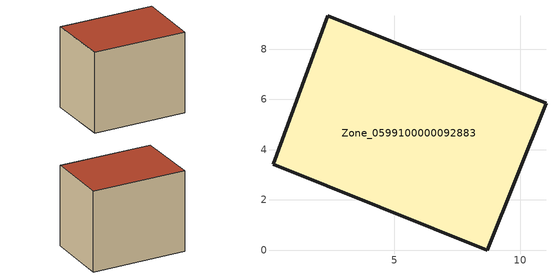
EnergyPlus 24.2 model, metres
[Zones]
Zone_0599100000092883
 floor ground (C_G): 2.35,9.33 11.03,5.85 8.69,0 0.17,3.41 z0.13
 wall outside (C_F): 2.35,9.33 0.17,3.41 8.69,0 11.03,5.85 2.35,9.33 z0.13:8.12
 roof outside (C_R): 11.03,5.85 2.35,9.33 0.17,3.41 8.69,0 z8.12
[BUILDING]
Pand.0599100000092883: North Axis=0; Terrain=City; Loads Convergence Tolerance Value=0.04; Temperature Convergence Tolerance Value=0.4; Solar Distribution=FullExterior; Maximum Number of Warmup Days=25; Minimum Number of Warmup Days=1
[Site:Location]
Rotterdam.The.Hague.AP_ZH_NLD Design_Conditions: Latitude=51.96; Longitude=4.45; Time Zone=1; Elevation=-4.5
[SITE:GROUNDTEMPERATURE:BUILDINGSURFACE]
18, 18, 18, 18, 18, 18, 18, 18, 18, 18, 18, 18
[MATERIAL] Thermal Absorptance=0.9; Solar Absorptance=0.7; Visible Absorptance=0.7
Name | Roughness | Thickness | Conductivity | Density | Specific Heat
G.TC.1965-1974 | MediumSmooth | 0.15 | 0.882353 | 540 | 1210
F.TC.1965-1974 | Rough | 0.3 | 0.697674 | 1920 | 840
R.TC.1965-1974 | MediumRough | 0.2 | 0.232558 | 1500 | 1000
[CONSTRUCTION]
C_G: G.TC.1965-1974
C_F: F.TC.1965-1974
C_R: R.TC.1965-1974
[ZONE]
Zone_0599100000092883: Type=1; Multiplier=1; Ceiling Height=Autocalculate; Volume=Autocalculate; Floor Area=autocalculate; Part of Total Floor Area=Yes
[ZONEINFILTRATION:DESIGNFLOWRATE]
Infil_Zone_0599100000092883: Zone or ZoneList or Space or SpaceList=Zone_0599100000092883; Schedule=AlwaysOn; Design Flow Rate Calculation Method=Flow/Area; Flow Rate per Floor Area=0.003; Constant Term Coefficient=1; Temperature Term Coefficient=0; Velocity Term Coefficient=0; Velocity Squared Term Coefficient=0
[HVACTEMPLATE:ZONE:IDEALLOADSAIRSYSTEM]
Zone_0599100000092883: Maximum Heating Supply Air Temperature=50; Minimum Cooling Supply Air Temperature=13; Maximum Heating Supply Air Humidity Ratio=0.0156; Minimum Cooling Supply Air Humidity Ratio=0.0077; Heating Limit=NoLimit; Cooling Limit=NoLimit; Dehumidification Control Type=ConstantSensibleHeatRatio; Cooling Sensible Heat Ratio=0.7; Dehumidification Setpoint=60; Humidification Control Type=None; Humidification Setpoint=30; Outdoor Air Method=None; Outdoor Air Flow Rate per Person=0.00944; Outdoor Air Flow Rate per Zone Floor Area=0; Outdoor Air Flow Rate per Zone=0; Demand Controlled Ventilation Type=None; Outdoor Air Economizer Type=NoEconomizer; Heat Recovery Type=None; Sensible Heat Recovery Effectiveness=0.7; Latent Heat Recovery Effectiveness=0.65
[ZONECONTROL:THERMOSTAT]
ThermostatControl_Zone_0599100000092883: Zone or ZoneList=Zone_0599100000092883; Control Type Schedule=DualSetpointControlType; Control 1=Thermostat_Zone_0599100000092883; Temperature Difference Between Cutout And Setpoint=0
[THERMOSTATSETPOINT:DUALSETPOINT]
Thermostat_Zone_0599100000092883: Heating Setpoint Temperature Schedule=HeatingSetpoint_Zone_0599100000092883; Cooling Setpoint Temperature Schedule=CoolingSetpoint_Zone_0599100000092883
[SCHEDULE:COMPACT]
HeatingSetpoint_Zone_0599100000092883: Through: 12/31, For: AllDays, Until: 24:00, 21
CoolingSetpoint_Zone_0599100000092883: Through: 12/31, For: AllDays, Until: 24:00, 24
DualSetpointControlType: Through: 12/31, For: AllDays, Until: 24:00, 4
AlwaysOn: Through: 12/31, For: AllDays, Until: 24:00, 1
